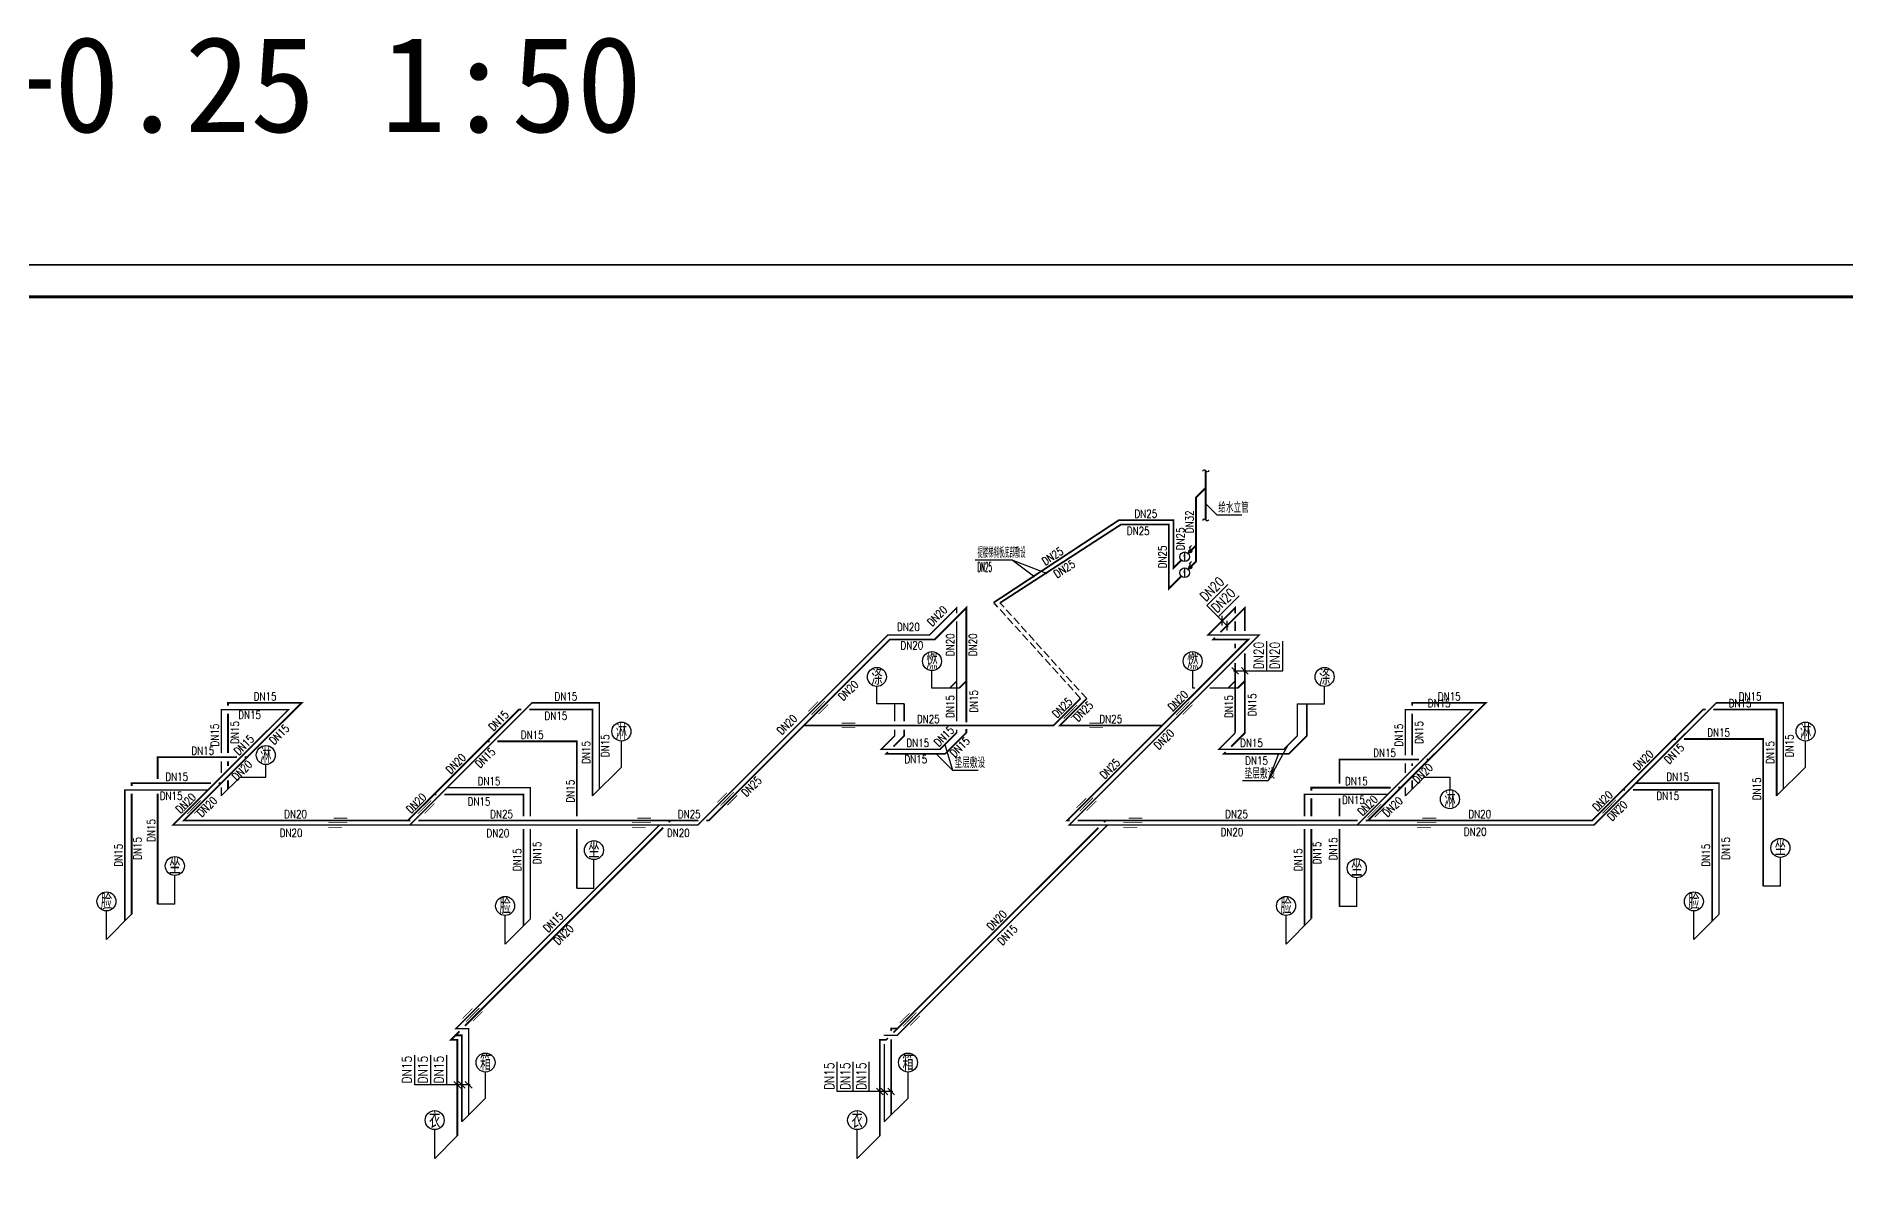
# Model space of a CAD drawing. Extents: x 27938 to 1507990, y 110129 to 923079.
# Drawn here: x 1194209 to 1222480, y 531987 to 549829 of the extents above; entities that cross this region are included whole.
import ezdxf
from ezdxf.enums import TextEntityAlignment as Align

# ---------------------------------------------------------------- set-up
doc = ezdxf.new("R2010")
doc.units = 0
doc.header["$LTSCALE"] = 1000
doc.header["$MEASUREMENT"] = 0
doc.linetypes.add('DASH', pattern=[0.35, 0.25, -0.1])
for name, color, linetype in [('----给排水', 4, 'Continuous'), ('DIM_不分区热给水', 3, 'Continuous'), ('DIM_不分区给水', 3, 'Continuous'), ('EQUIP_给水', 7, 'Continuous'), ('PIPE-不分区热给水', 5, 'RJ'), ('PIPE-不分区给水', 3, 'J'), ('PIPE-给水', 3, 'J1'), ('S-公用说明', 7, 'Continuous'), ('TEXT_不分区热给水', 7, 'Continuous'), ('TEXT_不分区给水', 7, 'Continuous'), ('TEXT_给水', 7, 'Continuous'), ('TWT_TITLE', 7, 'Continuous'), ('VALVE_不分区给水', 7, 'Continuous'), ('VALVE_给水', 7, 'Continuous'), ('WP_DIM', 4, 'Continuous'), ('图框', 140, 'Continuous')]:
    doc.layers.add(name, color=color, linetype=linetype)
doc.layers.add('yichutu', color=7, linetype='Continuous', true_color=0xffffff, plot=False)
doc.styles.add('_TCH_DIM_T3', font='SIMPLEX.shx', dxfattribs={"width": 0.494118, "bigfont": 'GBCBIG.shx'})
doc.styles.add('_TCH_LABEL', font='simhei.ttf')
doc.styles.add('_TWT_PIPEDN', font='SIMPLEX', dxfattribs={"width": 0.8, "height": 3.5, "bigfont": 'HZTXT'})
doc.styles.add('DIM_FONT_T3', font='SIMPLEX', dxfattribs={"width": 0.705882, "bigfont": 'GBCBIG'})
doc.styles.get("Standard").update_dxf_attribs({"font": 'gbenor.shx', "bigfont": 'gbcbig.shx'})
doc.styles.add('中西文等高字体', font='HZTXT_E.shx', dxfattribs={"width": 0.7, "height": 4, "bigfont": 'hztxt.shx'})
doc.linetypes.add('J', pattern='A,3,-0.2,["J",Standard,S=0.25,R=0,X=-0.1,Y=-0.115],-0.2', length=3.4)
doc.linetypes.add('J1', pattern='A,3,-0.2,["J1",Standard,S=0.25,R=0,X=-0.1,Y=-0.115],-0.35', length=3.55)
doc.linetypes.add('RJ', pattern='A,3,-0.2,["RJ",Standard,S=0.25,R=0,X=-0.1,Y=-0.115],-0.35', length=3.55)

# ---------------------------------------------------------------- blocks, each defined once
blk = doc.blocks.new('$VALVE$00000533')
at = {"ltscale": 0.5, "const_width": 25}
for points in [[(-225, 75), (225, 75)], [(-225, -75), (225, -75)]]:
    blk.add_lwpolyline(points, dxfattribs=at)
blk = doc.blocks.new('A$C0C247F3C')
at = {"layer": 'VALVE_不分区给水', "xscale": -0.48, "yscale": -0.48, "zscale": 0.48}
for p, rotation in [((10027, 1827), 225.0000000072394), ((10135, 1835), 225.0000000072394), ((13967, 1767), 225.0000000072394), ((14075, 1775), 225.0000000072394), ((15719, 1819), 225.0000000072394), ((15827, 1827), 225.0000000072394), ((10554, 1556), 180), ((14422, 1556), 180), ((274, 274), 225.0000000072394), ((382, 282), 225.0000000072394), ((3874, 274), 225.0000000072394), ((3982, 282), 225.0000000072394), ((8603, 403), 225.0000000072394), ((8711, 411), 225.0000000072394), ((14216, 316), 225.0000000072394), ((14325, 325), 225.0000000072394), ((18715, 215), 225.0000000072394), ((18823, 223), 225.0000000072394), ((22383, 283), 225.0000000072394), ((22492, 292), 225.0000000072394), ((2534, 0), 180), ((2618, 71), 180), ((7278, 0), 180), ((7361, 71), 180), ((14955, 0), 180), ((15038, 71), 180), ((19545, 0), 180), ((19628, 71), 180), ((4627, -2973), 225.0000000072394), ((4736, -2964), 225.0000000072394), ((11457, -3043), 225.0000000072394), ((11565, -3034), 225.0000000072394)]:
    blk.add_blockref('$VALVE$00000533', p, dxfattribs=dict(at, rotation=rotation))
blk = doc.blocks.new('$VALVE$00000499')
for p, q in [((35, 35), (98, 98)), ((48, 98), (147, 98))]:
    blk.add_line(p, q)
at = {"const_width": 49.6}
blk.add_lwpolyline([(25, 0, 1), (-25, 0, 1)], format="xyb", close=True, dxfattribs=at)
blk.add_circle((0, 0), 50)
for p in [(-50, 0), (50, 0)]:
    blk.add_point(p)
blk = doc.blocks.new('$VALVE$00000602')
blk.add_line((-93, -93), (93, 93))
blk.add_lwpolyline([(93, 93, 0, 50, 0), (-13, 22, 50, 50, 0)], format="xyseb")
blk.add_circle((0, 0), 150)
for p in [(-150, 0), (150, 0)]:
    blk.add_point(p)
blk = doc.blocks.new('$TwtSys$00000132')
at = {"elevation": 0}
blk.add_lwpolyline([(7, -101, -0.575183), (0, 0, 0.604745), (-11, 101, 16.924828)], format="xyb", dxfattribs=at)

msp = doc.modelspace()

# ---------------------------------------------------------------- hatches: boundary and pattern name
at = {"layer": 'PIPE-不分区热给水'}
for points in [[(1208589.9, 540895.3), (1208582, 540903.3), (1208601.2, 540922.5)], [(1208589.9, 540895.3), (1208601.2, 540895.3), (1208601.2, 540922.5)], [(1212940.9, 540895.3), (1212932.9, 540903.3), (1212952.1, 540922.5)], [(1212940.9, 540895.3), (1212952.1, 540895.3), (1212952.1, 540922.5)], [(1207515.9, 540470.8), (1207507.9, 540478.7), (1207511.2, 540482)], [(1207515.9, 540470.8), (1207515.9, 540482), (1207511.2, 540482)], [(1208165.4, 540470.8), (1208165.4, 540459.5), (1208170, 540459.5)], [(1208165.4, 540470.8), (1208173.3, 540462.8), (1208170, 540459.5)], [(1212516.3, 540470.8), (1212508.4, 540478.7), (1212489.2, 540459.5)], [(1212516.3, 540470.8), (1212516.3, 540459.5), (1212489.2, 540459.5)], [(1213315.9, 540470.8), (1213315.9, 540482), (1213343, 540482)], [(1213315.9, 540470.8), (1213323.8, 540462.8), (1213343, 540482)], [(1201955.6, 539410.5), (1201947.7, 539418.5), (1201951, 539421.8)], [(1201955.6, 539410.5), (1201955.6, 539421.8), (1201951, 539421.8)], [(1203005.5, 539410.5), (1203005.5, 539421.8), (1203016.8, 539421.8)], [(1203005.5, 539410.5), (1203016.8, 539410.5), (1203016.8, 539421.8)], [(1220455.6, 539410.5), (1220447.7, 539418.5), (1220451, 539421.8)], [(1220455.6, 539410.5), (1220455.6, 539421.8), (1220451, 539421.8)], [(1221505.5, 539410.5), (1221505.5, 539421.8), (1221516.8, 539421.8)], [(1221505.5, 539410.5), (1221516.8, 539410.5), (1221516.8, 539421.8)], [(1197099.7, 539304.5), (1197099.7, 539315.7), (1197088.4, 539315.7)], [(1197099.7, 539304.5), (1197088.4, 539304.5), (1197088.4, 539315.7)], [(1198149.6, 539304.5), (1198157.5, 539296.5), (1198176.7, 539315.7)], [(1198149.6, 539304.5), (1198149.6, 539315.7), (1198176.7, 539315.7)], [(1215599.7, 539304.5), (1215599.7, 539315.7), (1215588.4, 539315.7)], [(1215599.7, 539304.5), (1215588.4, 539304.5), (1215588.4, 539315.7)], [(1216649.5, 539304.5), (1216657.5, 539296.5), (1216676.7, 539315.7)], [(1216649.5, 539304.5), (1216649.5, 539315.7), (1216676.7, 539315.7)], [(1207620, 538895.3), (1207631.3, 538895.3), (1207631.3, 538890.7)], [(1207620, 538895.3), (1207628, 538887.4), (1207631.3, 538890.7)], [(1208589.9, 538944.3), (1208597.9, 538936.3), (1208601.2, 538939.6)], [(1208589.9, 538944.3), (1208601.2, 538944.3), (1208601.2, 538939.6)], [(1213910.8, 538895.3), (1213918.7, 538887.4), (1213922, 538890.7)], [(1213910.8, 538895.3), (1213922, 538895.3), (1213922, 538890.7)], [(1207407.9, 538683.2), (1207400, 538691.1), (1207380.8, 538671.9)], [(1207407.9, 538683.2), (1207407.9, 538671.9), (1207380.8, 538671.9)], [(1208328.9, 538683.2), (1208328.9, 538671.9), (1208333.5, 538671.9)], [(1208328.9, 538683.2), (1208336.8, 538675.2), (1208333.5, 538671.9)], [(1212685.2, 538683.2), (1212677.2, 538691.1), (1212658, 538671.9)], [(1212685.2, 538683.2), (1212685.2, 538671.9), (1212658, 538671.9)], [(1213698.6, 538683.2), (1213706.6, 538675.2), (1213703.3, 538671.9)], [(1213698.6, 538683.2), (1213698.6, 538671.9), (1213703.3, 538671.9)], [(1195594.4, 538049.2), (1195594.4, 538060.5), (1195583.2, 538060.5)], [(1195594.4, 538049.2), (1195583.2, 538049.2), (1195583.2, 538060.5)], [(1201929.6, 538084.6), (1201929.6, 538095.8), (1201940.8, 538095.8)], [(1201929.6, 538084.6), (1201940.8, 538084.6), (1201940.8, 538095.8)], [(1220500.3, 538155.3), (1220500.3, 538166.5), (1220511.5, 538166.5)], [(1220500.3, 538155.3), (1220511.5, 538155.3), (1220511.5, 538166.5)], [(1214023.7, 537978.5), (1214023.7, 537989.8), (1214012.4, 537989.8)], [(1214023.7, 537978.5), (1214012.4, 537978.5), (1214012.4, 537989.8)], [(1196346.3, 537501.2), (1196338.3, 537509.2), (1196319.1, 537490)], [(1196346.3, 537501.2), (1196346.3, 537490), (1196319.1, 537490)], [(1204546.3, 537501.2), (1204546.3, 537490), (1204551, 537490)], [(1204546.3, 537501.2), (1204554.3, 537493.2), (1204551, 537490)], [(1210346.3, 537501.2), (1210338.3, 537509.2), (1210319.1, 537490)], [(1210346.3, 537501.2), (1210346.3, 537490), (1210319.1, 537490)], [(1218546.3, 537501.2), (1218554.3, 537493.2), (1218551, 537490)], [(1218546.3, 537501.2), (1218546.3, 537490), (1218551, 537490)], [(1200764.6, 534319.5), (1200756.7, 534327.5), (1200737.5, 534308.3)], [(1200964.5, 534319.5), (1200964.5, 534330.8), (1200975.8, 534330.8)], [(1200964.5, 534319.5), (1200975.8, 534319.5), (1200975.8, 534330.8)], [(1200764.6, 534319.5), (1200764.6, 534308.3), (1200737.5, 534308.3)], [(1207458.7, 534213.5), (1207458.7, 534224.7), (1207447.4, 534224.7)], [(1207458.7, 534213.5), (1207447.4, 534213.5), (1207447.4, 534224.7)], [(1207658.6, 534213.5), (1207666.5, 534205.5), (1207663.2, 534202.2)], [(1207658.6, 534213.5), (1207658.6, 534202.2), (1207663.2, 534202.2)]]:
    msp.add_hatch(color=256, dxfattribs=at).paths.add_polyline_path(points)
at = {"layer": 'PIPE-不分区给水'}
for points in [[(1211125.1, 542266.5), (1211117.6, 542277.9), (1211121, 542280.2)], [(1211125.1, 542266.5), (1211125.1, 542280.2), (1211121, 542280.2)], [(1211975.1, 542266.5), (1211975.1, 542280.2), (1211988.9, 542280.2)], [(1211975.1, 542266.5), (1211988.9, 542266.5), (1211988.9, 542280.2)], [(1211154.4, 542195.7), (1211146.9, 542207.3), (1211150.4, 542209.5)], [(1211154.4, 542195.7), (1211154.4, 542209.5), (1211150.4, 542209.5)], [(1211904.4, 542195.7), (1211904.4, 542209.5), (1211918.2, 542209.5)], [(1211904.4, 542195.7), (1211918.2, 542195.7), (1211918.2, 542209.5)], [(1211975.1, 541516.5), (1211961.4, 541516.5), (1211961.4, 541483.3)], [(1211904.4, 541195.7), (1211890.7, 541195.7), (1211890.7, 541162.6)], [(1208739.9, 540895.3), (1208730.2, 540905), (1208753.7, 540928.5)], [(1208739.9, 540895.3), (1208753.7, 540895.3), (1208753.7, 540928.5)], [(1213090.9, 540895.3), (1213081.2, 540905), (1213104.6, 540928.5)], [(1213090.9, 540895.3), (1213104.6, 540895.3), (1213104.6, 540928.5)], [(1207545.2, 540400.1), (1207535.4, 540409.8), (1207539.5, 540413.8)], [(1207545.2, 540400.1), (1207545.2, 540413.8), (1207539.5, 540413.8)], [(1208244.7, 540400.1), (1208244.7, 540386.3), (1208250.4, 540386.3)], [(1208244.7, 540400.1), (1208254.4, 540390.3), (1208250.4, 540386.3)], [(1212595.6, 540400.1), (1212585.9, 540409.8), (1212562.4, 540386.3)], [(1212595.6, 540400.1), (1212595.6, 540386.3), (1212562.4, 540386.3)], [(1213145.2, 540400.1), (1213145.2, 540413.8), (1213178.3, 540413.8)], [(1213145.2, 540400.1), (1213154.9, 540390.3), (1213178.3, 540413.8)], [(1197205.7, 539410.5), (1197205.7, 539424.3), (1197192, 539424.3)], [(1197205.7, 539410.5), (1197192, 539410.5), (1197192, 539424.3)], [(1198355.6, 539410.5), (1198365.3, 539400.8), (1198388.8, 539424.3)], [(1198355.6, 539410.5), (1198355.6, 539424.3), (1198388.8, 539424.3)], [(1215705.7, 539410.5), (1215705.7, 539424.3), (1215692, 539424.3)], [(1215705.7, 539410.5), (1215692, 539410.5), (1215692, 539424.3)], [(1216855.6, 539410.5), (1216865.3, 539400.8), (1216888.8, 539424.3)], [(1216855.6, 539410.5), (1216855.6, 539424.3), (1216888.8, 539424.3)], [(1201749.6, 539304.5), (1201739.8, 539314.2), (1201743.9, 539318.2)], [(1201749.6, 539304.5), (1201749.6, 539318.2), (1201743.9, 539318.2)], [(1202899.5, 539304.5), (1202899.5, 539318.2), (1202913.2, 539318.2)], [(1202899.5, 539304.5), (1202913.2, 539304.5), (1202913.2, 539318.2)], [(1220249.6, 539304.5), (1220239.8, 539314.2), (1220243.9, 539318.2)], [(1220249.6, 539304.5), (1220249.6, 539318.2), (1220243.9, 539318.2)], [(1221399.4, 539304.5), (1221399.4, 539318.2), (1221413.2, 539318.2)], [(1221399.4, 539304.5), (1221413.2, 539304.5), (1221413.2, 539318.2)], [(1207770, 538895.3), (1207783.8, 538895.3), (1207783.8, 538889.6)], [(1207770, 538895.3), (1207779.8, 538885.6), (1207783.8, 538889.6)], [(1208739.9, 538944.3), (1208749.7, 538934.5), (1208753.7, 538938.6)], [(1208739.9, 538944.3), (1208753.7, 538944.3), (1208753.7, 538938.6)], [(1210102.1, 539057), (1210111.8, 539047.3), (1210107.8, 539043.3)], [(1210102.1, 539057), (1210102.1, 539043.3), (1210107.8, 539043.3)], [(1210202.1, 539057), (1210192.4, 539066.8), (1210168.9, 539043.3)], [(1210202.1, 539057), (1210202.1, 539043.3), (1210168.9, 539043.3)], [(1213090.9, 538938.9), (1213104.6, 538938.9), (1213104.6, 538933.2)], [(1213090.9, 538938.9), (1213100.6, 538929.2), (1213104.6, 538933.2)], [(1214060.8, 538895.3), (1214070.5, 538885.6), (1214074.5, 538889.6)], [(1214060.8, 538895.3), (1214074.5, 538895.3), (1214074.5, 538889.6)], [(1221189.8, 538844.7), (1221189.8, 538858.5), (1221203.6, 538858.5)], [(1221189.8, 538844.7), (1221203.6, 538844.7), (1221203.6, 538858.5)], [(1196107, 538561.9), (1196107, 538575.6), (1196093.2, 538575.6)], [(1196107, 538561.9), (1196093.2, 538561.9), (1196093.2, 538575.6)], [(1202654.3, 538809.2), (1202654.3, 538823), (1202668.1, 538823)], [(1202654.3, 538809.2), (1202668.1, 538809.2), (1202668.1, 538823)], [(1207487.2, 538612.5), (1207477.5, 538622.2), (1207454, 538598.7)], [(1207487.2, 538612.5), (1207487.2, 538598.7), (1207454, 538598.7)], [(1212764.5, 538612.5), (1212754.8, 538622.2), (1212731.3, 538598.7)], [(1212764.5, 538612.5), (1212764.5, 538598.7), (1212731.3, 538598.7)], [(1213777.9, 538612.5), (1213777.9, 538598.7), (1213783.6, 538598.7)], [(1213777.9, 538612.5), (1213787.7, 538602.8), (1213783.6, 538598.7)], [(1214571.5, 538526.4), (1214571.5, 538540.1), (1214557.7, 538540.1)], [(1214571.5, 538526.4), (1214557.7, 538526.4), (1214557.7, 538540.1)], [(1195700.5, 538155.3), (1195700.5, 538169), (1195686.7, 538169)], [(1195700.5, 538155.3), (1195686.7, 538155.3), (1195686.7, 538169)], [(1214129.7, 538084.6), (1214129.7, 538098.3), (1214116, 538098.3)], [(1214129.7, 538084.6), (1214116, 538084.6), (1214116, 538098.3)], [(1220394.2, 538049.2), (1220394.2, 538063), (1220408, 538063)], [(1220394.2, 538049.2), (1220408, 538049.2), (1220408, 538063)], [(1201823.5, 537978.5), (1201823.5, 537992.3), (1201837.3, 537992.3)], [(1201823.5, 537978.5), (1201837.3, 537978.5), (1201837.3, 537992.3)], [(1196517, 537571.9), (1196507.3, 537581.6), (1196483.8, 537558.2)], [(1196517, 537571.9), (1196517, 537558.2), (1196483.8, 537558.2)], [(1204717, 537571.9), (1204726.7, 537562.2), (1204722.7, 537558.2)], [(1204717, 537571.9), (1204717, 537558.2), (1204722.7, 537558.2)], [(1210317, 537571.9), (1210307.3, 537581.6), (1210283.8, 537558.2)], [(1210317, 537571.9), (1210317, 537558.2), (1210283.8, 537558.2)], [(1218517, 537571.9), (1218517, 537558.2), (1218522.7, 537558.2)], [(1218517, 537571.9), (1218526.7, 537562.2), (1218522.7, 537558.2)], [(1207564.7, 534319.5), (1207564.7, 534333.3), (1207551, 534333.3)], [(1207564.7, 534319.5), (1207551, 534319.5), (1207551, 534333.3)], [(1200687.9, 534142.8), (1200678.1, 534152.5), (1200654.7, 534129)], [(1200687.9, 534142.8), (1200687.9, 534129), (1200654.7, 534129)], [(1200787.8, 534142.8), (1200787.8, 534156.5), (1200801.5, 534156.5)], [(1200787.8, 534142.8), (1200801.5, 534142.8), (1200801.5, 534156.5)], [(1200858.5, 534213.5), (1200858.5, 534227.2), (1200872.2, 534227.2)], [(1200858.5, 534213.5), (1200872.2, 534213.5), (1200872.2, 534227.2)], [(1207388, 534142.8), (1207388, 534156.5), (1207374.2, 534156.5)], [(1207388, 534142.8), (1207374.2, 534142.8), (1207374.2, 534156.5)], [(1207487.8, 534142.8), (1207497.6, 534133), (1207493.5, 534129)], [(1207487.8, 534142.8), (1207487.8, 534129), (1207493.5, 534129)]]:
    msp.add_hatch(color=256, dxfattribs=at).paths.add_polyline_path(points)
at = {"layer": 'PIPE-给水'}
for points in [[(1212328.7, 542620), (1212319, 542629.7), (1212314.9, 542625.7)], [(1212328.7, 542620), (1212314.9, 542620), (1212314.9, 542625.7)], [(1211975.1, 541516.5), (1211984.9, 541506.7), (1211961.4, 541483.3)], [(1212328.7, 541620), (1212338.4, 541610.3), (1212342.4, 541614.3)], [(1212328.7, 541620), (1212342.4, 541620), (1212342.4, 541614.3)], [(1211904.4, 541195.7), (1211914.1, 541186), (1211890.7, 541162.6)]]:
    msp.add_hatch(color=256, dxfattribs=at).paths.add_polyline_path(points)

# ---------------------------------------------------------------- linework, layer by layer
at = {"layer": '----给排水', "color": 8, "linetype": 'DASH', "ltscale": 0.5}
for points in [[(1210524.9, 539479.8), (1209168.7, 540977.5)], [(1210621.1, 539476.1), (1209264.9, 540973.8)]]:
    msp.add_lwpolyline(points, dxfattribs=at)
at = {"layer": 'DIM_不分区热给水'}
for p, q in [((1212498.2, 540932.4), (1212827, 541261.2)), ((1212675, 540755.7), (1212498.2, 540932.4)), ((1212675, 540755.7), (1213003.8, 541084.5)), ((1212830.8, 540599.9), (1212675, 540755.7)), ((1212738.1, 540617.6), (1212738.1, 540767.6)), ((1212813.1, 540542.6), (1212813.1, 540692.6))]:
    msp.add_line(p, q, dxfattribs=at)
at = {"layer": 'DIM_不分区给水'}
for p, q in [((1212479.8, 542519.1), (1212653, 542345.9)), ((1212653, 542345.9), (1213042.7, 542345.9)), ((1209457.3, 541641.2), (1208880.3, 541641.2)), ((1209984.6, 541437.5), (1209457.3, 541641.2)), ((1209790.6, 541387.3), (1209457.3, 541641.2)), ((1213434.4, 539909.8), (1213434.4, 540374.8)), ((1213684.4, 539909.8), (1213684.4, 540374.8)), ((1212993.9, 539856.8), (1212887.9, 539962.9)), ((1212915.9, 539909.8), (1213434.4, 539909.8)), ((1213037.9, 539962.9), (1213143.9, 539856.8)), ((1213434.4, 539909.8), (1213684.4, 539909.8)), ((1208268.9, 538612.5), (1208524, 538357.4)), ((1208402.3, 538756.6), (1208524, 538357.4)), ((1213762, 538746.5), (1213454.8, 538188.6)), ((1213618.6, 538612.5), (1213454.8, 538188.6)), ((1208524, 538357.4), (1208925.6, 538357.4)), ((1213454.8, 538188.6), (1213053.2, 538188.6)), ((1200124.4, 533438.7), (1200124.4, 533903.7)), ((1200374.4, 533438.7), (1200374.4, 533903.7)), ((1200624.4, 533438.7), (1200624.4, 533903.7)), ((1206724.6, 533335.7), (1206724.6, 533800.7)), ((1206974.6, 533335.7), (1206974.6, 533800.7)), ((1207224.6, 533335.7), (1207224.6, 533800.7)), ((1200734.7, 533491.7), (1200840.8, 533385.6)), ((1200805.4, 533491.7), (1200911.5, 533385.6)), ((1201017.6, 533385.6), (1200911.5, 533491.7)), ((1200624.4, 533438.7), (1200124.4, 533438.7)), ((1200989.5, 533438.7), (1200624.4, 533438.7)), ((1207224.6, 533335.7), (1206724.6, 533335.7)), ((1207589.7, 533335.7), (1207224.6, 533335.7)), ((1207334.9, 533388.7), (1207441, 533282.6)), ((1207405.6, 533388.7), (1207511.7, 533282.6)), ((1207617.8, 533282.6), (1207511.7, 533388.7))]:
    msp.add_line(p, q, dxfattribs=at)
at = {"layer": 'DIM_不分区给水', "const_width": 20}
for points in [[(1209798.6, 541381.2, 1), (1209782.7, 541393.4, 1)], [(1209993.9, 541433.8, 1), (1209975.3, 541441.1, 1)]]:
    msp.add_lwpolyline(points, format="xyb", close=True, dxfattribs=at)
at = {"layer": 'PIPE-不分区热给水', "ltscale": 0.25, "const_width": 22.5}
for points in [[(1208589.9, 540895.3), (1208165.4, 540470.8)], [(1208589.9, 540895.3), (1208589.9, 540809.1)], [(1212940.9, 540895.3), (1212516.3, 540470.8)], [(1212940.9, 540895.3), (1212940.9, 540809.1)], [(1208589.9, 540681.6), (1208589.9, 539751.2)], [(1212940.9, 540681.6), (1212940.9, 540532)], [(1204546.3, 537501.2), (1207515.9, 540470.8)], [(1207515.9, 540470.8), (1208165.4, 540470.8)], [(1210346.3, 537501.2), (1213315.9, 540470.8)], [(1213315.9, 540470.8), (1212516.3, 540470.8)], [(1212940.9, 540336.3), (1212940.9, 540259.5)], [(1212940.9, 540034.5), (1212940.9, 539751.2)], [(1208589.9, 539751.2), (1208480.5, 539641.8)], [(1208589.9, 539751.2), (1208589.9, 539120.8)], [(1212940.9, 539751.2), (1212831.5, 539641.8)], [(1212940.9, 539751.2), (1212940.9, 538944.3)], [(1201955.6, 539410.5), (1200629.7, 538084.6)], [(1203005.5, 539410.5), (1201955.6, 539410.5)], [(1203005.5, 539410.5), (1203005.5, 538060.5)], [(1220455.6, 539410.5), (1219200.4, 538155.3)], [(1221505.5, 539410.5), (1220455.6, 539410.5)], [(1221505.5, 539410.5), (1221505.5, 538060.5)], [(1198149.6, 539304.5), (1196894.3, 538049.2)], [(1197099.7, 539304.5), (1198149.6, 539304.5)], [(1197099.7, 539304.5), (1197099.7, 538625.6)], [(1216649.5, 539304.5), (1215323.6, 537978.5)], [(1215599.7, 539304.5), (1216649.5, 539304.5)], [(1215599.7, 539304.5), (1215599.7, 538590.1)], [(1207620, 538895.3), (1207407.9, 538683.2)], [(1208589.9, 538944.3), (1208328.9, 538683.2)], [(1208589.9, 538993.3), (1208589.9, 538944.3)], [(1212940.9, 538938.9), (1212685.2, 538683.2)], [(1213910.8, 538895.3), (1213698.6, 538683.2)], [(1208328.9, 538683.2), (1207407.9, 538683.2)], [(1212685.2, 538683.2), (1213698.6, 538683.2)], [(1197099.7, 538498.1), (1197099.7, 538315.8)], [(1215599.7, 538462.6), (1215599.7, 538315.8)], [(1195594.4, 538049.2), (1196894.3, 538049.2)], [(1195594.4, 538049.2), (1195594.4, 535999.2)], [(1196894.3, 538049.2), (1196346.3, 537501.2)], [(1197099.7, 538090.8), (1197099.7, 537954.5)], [(1200629.7, 538084.6), (1200046.3, 537501.2)], [(1201929.6, 538084.6), (1200629.7, 538084.6)], [(1201929.6, 538084.6), (1201929.6, 537635.7)], [(1215599.7, 538090.8), (1215599.7, 537954.5)], [(1219200.4, 538155.3), (1218546.3, 537501.2)], [(1220500.3, 538155.3), (1219200.4, 538155.3)], [(1220500.3, 538155.3), (1220500.3, 536105.3)], [(1214023.7, 537978.5), (1215323.6, 537978.5)], [(1214023.7, 537978.5), (1214023.7, 537635.7)], [(1215323.6, 537978.5), (1214846.3, 537501.2)], [(1196346.3, 537501.2), (1200046.3, 537501.2)], [(1200046.3, 537501.2), (1203946.3, 537501.2)], [(1200764.6, 534319.5), (1203946.3, 537501.2)], [(1201929.6, 537440), (1201929.6, 536034.6)], [(1203946.3, 537501.2), (1204546.3, 537501.2)], [(1207658.6, 534213.5), (1210946.3, 537501.2)], [(1214023.7, 537440), (1214023.7, 535928.5)], [(1200964.5, 534319.5), (1200764.6, 534319.5)], [(1200964.5, 534319.5), (1200964.5, 532969.5)], [(1207458.7, 534213.5), (1207658.6, 534213.5)], [(1207458.7, 534206.5), (1207458.7, 534213.5)], [(1207458.7, 532863.5), (1207458.7, 534079)]]:
    msp.add_lwpolyline(points, dxfattribs=at)
at = {"layer": 'PIPE-不分区热给水', "ltscale": 0.5, "const_width": 22.5}
for points in [[(1207620, 539120.8), (1207620, 539395.3)], [(1213910.8, 538895.3), (1213910.8, 539395.3)], [(1207620, 538895.3), (1207620, 538993.3)]]:
    msp.add_lwpolyline(points, dxfattribs=at)
at = {"layer": 'PIPE-不分区热给水', "ltscale": 0.35, "const_width": 22.5}
for points in [[(1210946.3, 537501.2), (1210346.3, 537501.2)], [(1214846.3, 537501.2), (1210946.3, 537501.2)], [(1218546.3, 537501.2), (1214846.3, 537501.2)]]:
    msp.add_lwpolyline(points, dxfattribs=at)
at = {"layer": 'PIPE-不分区给水', "ltscale": 0.25, "const_width": 27.5}
for points in [[(1209168.7, 540977.5), (1211125.1, 542266.5)], [(1211975.1, 542266.5), (1211125.1, 542266.5)], [(1211975.1, 541516.5), (1211975.1, 542266.5)], [(1209266.6, 540972), (1211154.4, 542195.7)], [(1211904.4, 542195.7), (1211154.4, 542195.7)], [(1211904.4, 541195.7), (1211904.4, 542195.7)], [(1208739.9, 540895.3), (1208244.7, 540400.1)], [(1208739.9, 539751.2), (1208739.9, 540895.3)], [(1213090.9, 540895.3), (1212709.7, 540514.1)], [(1213090.9, 540532), (1213090.9, 540895.3)], [(1207545.2, 540400.1), (1206202.1, 539057)], [(1207545.2, 540400.1), (1208244.7, 540400.1)], [(1213145.2, 540400.1), (1211802.1, 539057)], [(1212623, 540427.5), (1212595.6, 540400.1)], [(1213145.2, 540400.1), (1212595.6, 540400.1)], [(1213090.9, 539751.2), (1213090.9, 540184.5)], [(1208630.5, 539641.8), (1208739.9, 539751.2)], [(1208739.9, 539107), (1208739.9, 539751.2)], [(1212981.5, 539641.8), (1213090.9, 539751.2)], [(1213090.9, 539000.6), (1213090.9, 539751.2)], [(1197205.7, 539410.5), (1198355.6, 539410.5)], [(1197205.7, 539365.7), (1197205.7, 539410.5)], [(1197507, 538561.9), (1198355.6, 539410.5)], [(1210102.1, 539057), (1210524.9, 539479.8)], [(1210202.1, 539057), (1210621.1, 539476.1)], [(1215705.7, 539410.5), (1216855.6, 539410.5)], [(1215705.7, 539365.7), (1215705.7, 539410.5)], [(1215971.5, 538526.4), (1216855.6, 539410.5)], [(1197205.7, 538625.6), (1197205.7, 539243.2)], [(1201254.3, 538809.2), (1201749.6, 539304.5)], [(1201788.3, 539304.5), (1201749.6, 539304.5)], [(1202899.5, 539304.5), (1201910.8, 539304.5)], [(1202899.5, 537954.5), (1202899.5, 539304.5)], [(1215705.7, 538590.1), (1215705.7, 539243.2)], [(1219789.8, 538844.7), (1220249.6, 539304.5)], [(1220288.3, 539304.5), (1220249.6, 539304.5)], [(1221399.4, 539304.5), (1220410.8, 539304.5)], [(1221399.4, 537954.5), (1221399.4, 539304.5)], [(1206202.1, 539057), (1204717, 537571.9)], [(1206202.1, 539057), (1210102.1, 539057)], [(1207770, 538895.3), (1207601.2, 538726.5)], [(1208739.9, 538944.3), (1208408.1, 538612.5)], [(1208739.9, 538944.3), (1208739.9, 539000.6)], [(1210202.1, 539057), (1211802.1, 539057)], [(1211802.1, 539057), (1210317, 537571.9)], [(1213090.9, 538938.9), (1212878.5, 538726.5)], [(1213090.9, 538938.9), (1213090.9, 539000.6)], [(1214060.8, 538895.3), (1213777.9, 538612.5)], [(1218994.3, 538049.2), (1219789.8, 538844.7)], [(1219828.6, 538844.7), (1219789.8, 538844.7)], [(1221189.8, 538844.7), (1219951.1, 538844.7)], [(1221189.8, 536544.7), (1221189.8, 538844.7)], [(1196107, 538561.9), (1197345.7, 538561.9)], [(1196107, 538219), (1196107, 538561.9)], [(1197100.4, 538155.3), (1197507, 538561.9)], [(1197468.2, 538561.9), (1197507, 538561.9)], [(1200423.6, 537978.5), (1201254.3, 538809.2)], [(1201293.1, 538809.2), (1201254.3, 538809.2)], [(1202654.3, 538809.2), (1201415.6, 538809.2)], [(1202654.3, 537635.7), (1202654.3, 538809.2)], [(1207514.6, 538639.9), (1207487.2, 538612.5)], [(1207487.2, 538612.5), (1208408.1, 538612.5)], [(1208408.1, 538612.5), (1208410.5, 538612.5)], [(1212791.9, 538639.9), (1212764.5, 538612.5)], [(1213777.9, 538612.5), (1212764.5, 538612.5)], [(1197205.7, 538421.9), (1197205.7, 538498.1)], [(1214571.5, 538526.4), (1215810.2, 538526.4)], [(1214571.5, 538148.3), (1214571.5, 538526.4)], [(1215529.7, 538084.6), (1215971.5, 538526.4)], [(1215705.7, 538421.9), (1215705.7, 538462.6)], [(1215932.7, 538526.4), (1215971.5, 538526.4)], [(1195700.5, 538155.3), (1196939.1, 538155.3)], [(1195700.5, 538110.5), (1195700.5, 538155.3)], [(1195700.5, 536105.3), (1195700.5, 537988)], [(1196107, 536261.9), (1196107, 537988)], [(1196517, 537571.9), (1197100.4, 538155.3)], [(1197061.6, 538155.3), (1197100.4, 538155.3)], [(1197205.7, 538060.5), (1197205.7, 538196.9)], [(1214129.7, 538084.6), (1215368.4, 538084.6)], [(1214129.7, 538039.8), (1214129.7, 538084.6)], [(1215017, 537571.9), (1215529.7, 538084.6)], [(1215490.9, 538084.6), (1215529.7, 538084.6)], [(1215705.7, 538060.5), (1215705.7, 538196.9)], [(1218517, 537571.9), (1218994.3, 538049.2)], [(1219033.1, 538049.2), (1218994.3, 538049.2)], [(1220394.2, 538049.2), (1219155.6, 538049.2)], [(1220394.2, 535999.2), (1220394.2, 538049.2)], [(1200017, 537571.9), (1200423.6, 537978.5)], [(1200462.4, 537978.5), (1200423.6, 537978.5)], [(1201823.5, 537978.5), (1200584.9, 537978.5)], [(1201823.5, 537635.7), (1201823.5, 537978.5)], [(1214129.7, 537635.7), (1214129.7, 537917.3)], [(1214571.5, 537635.7), (1214571.5, 537917.3)], [(1196517, 537571.9), (1200017, 537571.9)], [(1200017, 537571.9), (1200055.8, 537571.9)], [(1200178.3, 537571.9), (1204117, 537571.9)], [(1204003, 537457.9), (1200908, 534362.9)], [(1201823.5, 535928.5), (1201823.5, 537440)], [(1202654.3, 536509.2), (1202654.3, 537440)], [(1204117, 537571.9), (1204089.6, 537544.5)], [(1204117, 537571.9), (1204555.8, 537571.9)], [(1204678.3, 537571.9), (1204717, 537571.9)], [(1210803, 537457.9), (1207664.6, 534319.5)], [(1210355.8, 537571.9), (1210317, 537571.9)], [(1210917, 537571.9), (1210478.3, 537571.9)], [(1210917, 537571.9), (1210889.6, 537544.5)], [(1214855.7, 537571.9), (1210917, 537571.9)], [(1214129.7, 536034.6), (1214129.7, 537440)], [(1214571.5, 536226.4), (1214571.5, 537440)], [(1215017, 537571.9), (1214978.2, 537571.9)], [(1218517, 537571.9), (1215017, 537571.9)], [(1207564.7, 534319.5), (1207664.6, 534319.5)], [(1207564.7, 534319.5), (1207564.7, 534283.4)], [(1207664.6, 534319.5), (1207601.9, 534256.8)], [(1200758.6, 534213.5), (1200687.9, 534142.8)], [(1200787.8, 534142.8), (1200687.9, 534142.8)], [(1200821.3, 534276.2), (1200758.6, 534213.5)], [(1200858.5, 534213.5), (1200758.6, 534213.5)], [(1200787.8, 532642.8), (1200787.8, 534142.8)], [(1200858.5, 532863.5), (1200858.5, 534213.5)], [(1207388, 534142.8), (1207487.8, 534142.8)], [(1207388, 532642.8), (1207388, 534142.8)], [(1207515.2, 534170.2), (1207487.8, 534142.8)], [(1207564.7, 534152.2), (1207564.7, 532969.5)]]:
    msp.add_lwpolyline(points, dxfattribs=at)
at = {"layer": 'PIPE-不分区给水', "ltscale": 0.5, "const_width": 27.5}
for points in [[(1207770, 539120.8), (1207770, 539395.3)], [(1214060.8, 538895.3), (1214060.8, 539395.3)], [(1207770, 538895.3), (1207770, 538993.3)]]:
    msp.add_lwpolyline(points, dxfattribs=at)
at = {"layer": 'PIPE-给水', "ltscale": 0.25, "const_width": 27.5}
for points in [[(1212479.8, 542771.1), (1212479.8, 543035.6)], [(1212328.7, 542620), (1212479.8, 542771.1)], [(1212479.8, 542267.1), (1212479.8, 542771.1)], [(1212221.9, 541763.2), (1212204.9, 541746.3)], [(1212328.7, 541870), (1212257.3, 541798.6)], [(1212098.9, 541390.2), (1211904.4, 541195.7)], [(1212098.9, 541640.2), (1211975.1, 541516.5)], [(1212221.9, 541513.2), (1212204.9, 541496.3)], [(1212328.7, 541620), (1212257.3, 541548.6)]]:
    msp.add_lwpolyline(points, dxfattribs=at)
at = {"layer": 'PIPE-给水', "ltscale": 0.5, "const_width": 27.5}
for points in [[(1212328.7, 542620), (1212328.7, 541870)], [(1212328.7, 541870), (1212328.7, 541620)]]:
    msp.add_lwpolyline(points, dxfattribs=at)
at = {"layer": 'S-公用说明'}
for centre in [(1208203.7, 540061.5), (1212276.6, 540061.5), (1207343.2, 539815.1), (1214337.6, 539815.1), (1203351.3, 538961.3), (1221851.3, 538961.3), (1197795.5, 538594.1), (1216295.5, 537904.3), (1202922.3, 537107.7), (1221457.7, 537143.2), (1196374.9, 536860.4), (1214839.4, 536824.9), (1195306.4, 536306.7), (1201535.5, 536236), (1213735.6, 536236), (1220106.2, 536306.7), (1201229, 533789), (1207829.2, 533789), (1200434.5, 532888), (1207034.7, 532888)]:
    msp.add_circle(centre, 148.5, dxfattribs=at)
at = {"layer": 'TWT_TITLE'}
msp.add_lwpolyline([(1189384.5, 516554.9), (1242250.5, 516554.9), (1242250.5, 546254.9), (1189384.5, 546254.9)], close=True, dxfattribs=at)
at = {"layer": 'TWT_TITLE', "const_width": 50}
msp.add_lwpolyline([(1190634.5, 517054.9), (1241750.5, 517054.9), (1241750.5, 545754.9), (1190634.5, 545754.9)], close=True, dxfattribs=at)
at = {"layer": 'WP_DIM'}
for p, q in [((1203351.3, 538406.3), (1203351.3, 538812.8)), ((1221851.3, 538406.3), (1221851.3, 538812.8)), ((1197795.5, 538249.2), (1197795.5, 538445.6)), ((1216295.5, 538249.2), (1216295.5, 538052.8)), ((1202922.3, 536509.2), (1202922.3, 536959.2)), ((1221457.7, 536544.7), (1221457.7, 536994.7)), ((1196374.9, 536261.9), (1196374.9, 536711.9)), ((1214839.4, 536226.4), (1214839.4, 536676.4)), ((1195306.4, 535711.2), (1195306.4, 536158.2)), ((1201535.5, 535640.5), (1201535.5, 536087.5)), ((1213735.6, 535640.5), (1213735.6, 536087.5)), ((1220106.2, 535711.2), (1220106.2, 536158.2)), ((1201229, 533234), (1201229, 533640.5)), ((1207829.2, 533234), (1207829.2, 533640.5)), ((1200434.5, 532289.5), (1200434.5, 532739.5)), ((1200787.8, 532642.8), (1200434.5, 532289.5)), ((1207034.7, 532289.5), (1207034.7, 532739.5)), ((1207388, 532642.8), (1207034.7, 532289.5))]:
    msp.add_line(p, q, dxfattribs=at)
for points in [[(1208630.5, 539641.8), (1208203.7, 539641.8), (1208203.7, 539913)], [(1212309.6, 539641.8), (1212276.6, 539641.8), (1212276.6, 539913)], [(1207770, 539395.3), (1207343.2, 539395.3), (1207343.2, 539666.6)], [(1212981.5, 539641.8), (1212545.8, 539641.8)], [(1213910.8, 539395.3), (1214337.6, 539395.3), (1214337.6, 539666.6)], [(1202899.5, 537954.5), (1203351.3, 538406.3), (1203351.3, 538406.3)], [(1221399.4, 537954.5), (1221851.3, 538406.3), (1221851.3, 538406.3)], [(1197099.7, 537954.5), (1197394.4, 538249.2), (1197795.5, 538249.2)], [(1215599.7, 537954.5), (1215894.4, 538249.2), (1216295.5, 538249.2)], [(1202922.3, 536509.2), (1202654.3, 536509.2)], [(1221457.7, 536544.7), (1221189.8, 536544.7)], [(1195700.5, 536105.3), (1195306.4, 535711.2)], [(1196374.9, 536261.9), (1196107, 536261.9)], [(1201929.6, 536034.6), (1201535.5, 535640.5)], [(1214129.7, 536034.6), (1213735.6, 535640.5)], [(1214839.4, 536226.4), (1214571.5, 536226.4)], [(1220500.3, 536105.3), (1220106.2, 535711.2)], [(1200858.5, 532863.5), (1201229, 533234), (1201229, 533234)], [(1207458.7, 532863.5), (1207829.2, 533234), (1207829.2, 533234)]]:
    msp.add_lwpolyline(points, dxfattribs=at)
at = {"layer": '图框'}
msp.add_lwpolyline([(1189384.5, 546254.9), (1242250.5, 546254.9), (1242250.5, 516554.9), (1189384.5, 516554.9)], close=True, dxfattribs=at)
msp.add_lwpolyline([(1189384.5, 546254.9), (1242250.5, 546254.9), (1242250.5, 516554.9), (1189384.5, 516554.9)], close=True, dxfattribs=at)
at = {"layer": '图框', "const_width": 50}
msp.add_lwpolyline([(1241750.5, 517054.9), (1241750.5, 545754.9), (1190634.5, 545754.9), (1190634.5, 517054.9)], close=True, dxfattribs=at)

# ---------------------------------------------------------------- block references
at = {"layer": 'EQUIP_给水', "xscale": 0.5, "yscale": 0.5, "zscale": 0.5, "rotation": 90}
for p in [(1212479.8, 543035.6), (1212479.8, 542267.1)]:
    msp.add_blockref('$TwtSys$00000132', p, dxfattribs=at)
at = {"layer": 'VALVE_不分区给水'}
msp.add_blockref('A$C0C247F3C', (1196346.3, 537501.2), dxfattribs=at)
at = {"layer": 'VALVE_给水', "xscale": -0.5, "yscale": -0.5, "zscale": 0.5, "rotation": 225}
for name, p in [('$VALVE$00000602', (1212151.9, 541693.2)), ('$VALVE$00000499', (1212239.6, 541780.9)), ('$VALVE$00000602', (1212151.9, 541443.2)), ('$VALVE$00000499', (1212239.6, 541530.9))]:
    msp.add_blockref(name, p, dxfattribs=at)

# ---------------------------------------------------------------- texts
at = {"layer": 'DIM_不分区热给水', "color": 7, "style": '_TWT_PIPEDN', "width": 0.8}
for p in [(1212480.6, 540985.5), (1212657.3, 540808.7)]:
    msp.add_text('DN20', height=150, rotation=45, dxfattribs=at).set_placement(p)
at = {"layer": 'DIM_不分区给水', "color": 7}
for s, height, style, width, p in [('给水立管', 168.79, 'DIM_FONT_T3', 0.705882, (1212676.5, 542380.9)), ('提楼梯斜板底部敷设', 168.79, '_TCH_DIM_T3', 0.494118, (1208915.3, 541676.2)), ('DN25', 148.75, '_TCH_DIM_T3', 0.348789, (1208915.3, 541457.4)), ('垫层敷设', 168.79, 'DIM_FONT_T3', 0.705882, (1208556.8, 538392.4)), ('垫层敷设', 168.79, 'DIM_FONT_T3', 0.705882, (1213088.2, 538223.6))]:
    msp.add_text(s, height=height, dxfattribs=dict(at, style=style, width=width)).set_placement(p)
at = {"layer": 'DIM_不分区给水', "color": 7, "style": '_TWT_PIPEDN', "width": 0.8}
for s, p in [('DN20', (1213384.4, 539934.8)), ('DN20', (1213634.4, 539934.8)), ('DN15', (1200074.4, 533463.7)), ('DN15', (1200324.4, 533463.7)), ('DN15', (1200574.4, 533463.7)), ('DN15', (1206674.6, 533360.7)), ('DN15', (1206924.6, 533360.7)), ('DN15', (1207174.6, 533360.7))]:
    msp.add_text(s, height=150, rotation=90, dxfattribs=at).set_placement(p)
at = {"layer": 'S-公用说明', "style": '中西文等高字体', "width": 0.7}
for s, p in [('燃', (1208203.7, 540061.5)), ('燃', (1212276.6, 540061.5)), ('涤', (1207343.2, 539815.1)), ('涤', (1214337.6, 539815.1)), ('淋', (1203351.3, 538961.3)), ('淋', (1221851.3, 538961.3)), ('淋', (1197795.5, 538594.1)), ('淋', (1216295.5, 537902.3)), ('坐', (1202922.3, 537107.7)), ('坐', (1221457.7, 537143.2)), ('坐', (1196374.9, 536860.4)), ('坐', (1214839.4, 536824.9)), ('脸', (1195306.4, 536306.7)), ('脸', (1201535.5, 536236)), ('脸', (1213735.6, 536236)), ('脸', (1220106.2, 536306.7)), ('箱', (1201229, 533789)), ('箱', (1207829.2, 533789)), ('衣', (1200434.5, 532888)), ('衣', (1207034.7, 532888))]:
    msp.add_text(s, height=250, dxfattribs=at).set_placement(p, align=Align.MIDDLE_CENTER)
at = {"layer": 'TEXT_不分区热给水', "style": '_TWT_PIPEDN', "width": 0.8}
for s, rotation, p in [('DN20', 45, (1208203.8, 540597.6)), ('DN20', 90, (1208552.4, 540139.9)), ('DN15', 90, (1208552.4, 539173.9)), ('DN15', 90, (1212903.4, 539173.9)), ('DN20', 45, (1205857.2, 538900.6)), ('DN15', 90, (1197062.2, 538728.8)), ('DN15', 45, (1197372.5, 538580.5)), ('DN15', 90, (1203161.6, 538561.7)), ('DN15', 45, (1208310, 538717.3)), ('DN20', 45, (1211748, 538670.4)), ('DN15', 90, (1215562.2, 538728.8)), ('DN15', 90, (1221661.6, 538561.7)), ('DN15', 45, (1201143.2, 538380.3)), ('DN15', 45, (1219717.3, 538445.1)), ('DN20', 45, (1196464.1, 537672.1)), ('DN20', 45, (1214928.8, 537636.7)), ('DN20', 45, (1218828.8, 537552.1)), ('DN15', 90, (1195556.9, 536850.4)), ('DN15', 90, (1202097.3, 536885.8)), ('DN15', 90, (1220668, 536956.5)), ('DN15', 90, (1213986.2, 536779.7)), ('DN15', 45, (1202206.1, 535814)), ('DN15', 45, (1209301.5, 535612.4))]:
    msp.add_text(s, height=125, rotation=rotation, dxfattribs=at).set_placement(p)
for s, p in [('DN20', (1207657.3, 540533.3)), ('DN15', (1202306.8, 539448)), ('DN15', (1215950.8, 539342)), ('DN15', (1220806.8, 539448)), ('DN15', (1197366, 539158.7)), ('DN15', (1207803.4, 538720.7)), ('DN15', (1213018.1, 538720.7)), ('DN15', (1219676.5, 538192.8)), ('DN15', (1196139.6, 537894.5)), ('DN15', (1201105.8, 538122.1)), ('DN15', (1214609.8, 537830.3)), ('DN20', (1198013, 537315.2)), ('DN20', (1204063, 537313.7)), ('DN20', (1212713, 537326.8)), ('DN20', (1216513, 537333.8)), ('DN20', (1201244.8, 537310.6))]:
    msp.add_text(s, height=125, dxfattribs=at).set_placement(p)
at = {"layer": 'TEXT_不分区给水', "style": '_TWT_PIPEDN', "width": 0.8}
for s, p in [('DN25', (1211366.8, 542304)), ('DN25', (1211248, 542033.3)), ('DN20', (1207711.6, 540245.3)), ('DN15', (1197606.9, 539448)), ('DN15', (1216106.9, 539448)), ('DN15', (1220650.7, 539342)), ('DN15', (1202150.7, 539145.7)), ('DN25', (1207968.8, 539094.5)), ('DN25', (1210818.8, 539094.5)), ('DN15', (1201780.5, 538846.7)), ('DN15', (1220316, 538882.2)), ('DN15', (1196633.1, 538599.4)), ('DN15', (1207773.9, 538464.7)), ('DN15', (1213097.4, 538444.1)), ('DN15', (1215097.7, 538563.9)), ('DN15', (1196226.6, 538192.8)), ('DN15', (1214655.9, 538122.1)), ('DN15', (1219520.4, 537894.4)), ('DN20', (1198083.7, 537609.4)), ('DN15', (1200949.7, 537804)), ('DN25', (1201302.1, 537609.4)), ('DN25', (1204233.7, 537609.4)), ('DN25', (1212783.7, 537609.4)), ('DN20', (1216583.7, 537609.4))]:
    msp.add_text(s, height=125, dxfattribs=at).set_placement(p)
for s, rotation, p in [('DN25', 90, (1212146.7, 541794.7)), ('DN25', 33.37709, (1209973.2, 541552.5)), ('DN25', 90, (1211866.9, 541512.4)), ('DN25', 32.95225, (1210157.5, 541354.8)), ('DN20', 90, (1208906.5, 540139.9)), ('DN20', 45, (1206814.8, 539432.8)), ('DN15', 90, (1208919.5, 539255.3)), ('DN25', 45, (1210157.4, 539165.3)), ('DN25', 45, (1210484.4, 539108.2)), ('DN20', 45, (1211966.4, 539274.4)), ('DN15', 90, (1213270.4, 539202.1)), ('DN15', 45, (1201352.5, 538960.5)), ('DN15', 90, (1197375.5, 538769)), ('DN15', 45, (1197925.5, 538746.2)), ('DN15', 45, (1208557.6, 538549)), ('DN15', 90, (1215875.5, 538769)), ('DN20', 45, (1200682.8, 538290.8)), ('DN15', 90, (1202862, 538455.7)), ('DN20', 45, (1219235.9, 538343.8)), ('DN15', 90, (1221361.9, 538455.7)), ('DN20', 45, (1197343.3, 538184.3)), ('DN25', 45, (1210903.4, 538211.4)), ('DN20', 45, (1215790.2, 538135.3)), ('DN15', 90, (1202616.8, 537851.5)), ('DN25', 45, (1205303.4, 537932)), ('DN20', 45, (1218599.5, 537707.4)), ('DN15', 90, (1221152.3, 537886.9)), ('DN20', 45, (1196796.8, 537616.2)), ('DN20', 45, (1200064.2, 537672.1)), ('DN20', 45, (1215318.6, 537614.5)), ('DN15', 90, (1196069.5, 537238.1)), ('DN15', 90, (1195852.6, 536956.5)), ('DN15', 90, (1214281.9, 536885.8)), ('DN15', 90, (1214534, 536950.4)), ('DN15', 90, (1220356.7, 536850.4)), ('DN15', 90, (1201786, 536779.7)), ('DN20', 45, (1209134.7, 535842.6)), ('DN20', 45, (1202366.4, 535615.6))]:
    msp.add_text(s, height=125, rotation=rotation, dxfattribs=at).set_placement(p)
at = {"layer": 'TEXT_给水', "style": '_TWT_PIPEDN', "width": 0.8}
msp.add_text('DN32', height=125, rotation=90, dxfattribs=at).set_placement((1212291.2, 542061.7))
at = {"layer": 'yichutu', "color": 7, "true_color": 0xffffff, "style": '_TCH_LABEL'}
msp.add_text('A1+0.25 1:50', height=1500, dxfattribs=at).set_placement((1191428.8, 548329.2))

doc.saveas('drawing.dxf')
